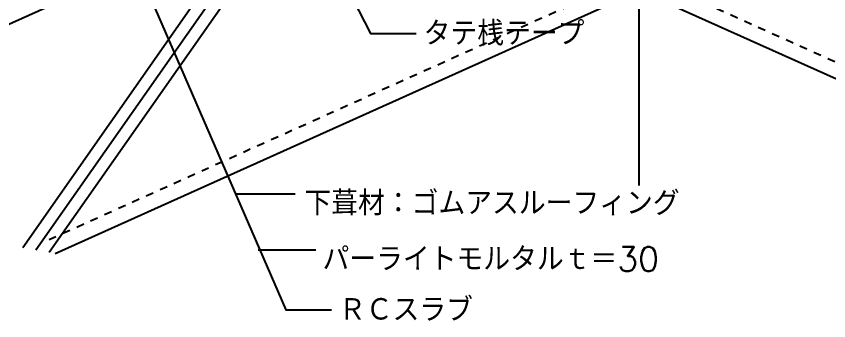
# Model space of a CAD drawing. Extents: x -1727 to 4652, y -2308 to 2357.
# Drawn here: x 314 to 848, y 145 to 345 of the extents above; entities that cross this region are included whole.
import ezdxf

# ---------------------------------------------------------------- set-up
doc = ezdxf.new("R2010")
doc.units = 0
doc.header["$LTSCALE"] = 5
doc.linetypes.add('DASHDOT', pattern=[43, 40, -1, 1, -1])
doc.linetypes.add('DOT', pattern=[2, 1, -1])
doc.layers.add('0-3', color=7, linetype='CONTINUOUS')
doc.layers.add('0-4', color=7, linetype='CONTINUOUS')
doc.styles.get("Standard").update_dxf_attribs({"font": 'txt.shx', "bigfont": 'extfont.shx'})

msp = doc.modelspace()

# ---------------------------------------------------------------- linework, layer by layer
at = {"layer": '0-3', "color": 7, "linetype": 'CONTINUOUS'}
for p, q in [((458.6306, 228.2997), (497.3089, 228.2997)), ((473.0621, 191.5356), (510.8912, 191.5356))]:
    msp.add_line(p, q, dxfattribs=at)
for points in [[(485.2448, 453.8776), (546.7865, 333.7962), (576.7865, 333.7962)], [(385.2394, 396.6767), (491.1895, 152.2257), (521.1895, 152.2257)]]:
    msp.add_lwpolyline(points, dxfattribs=at)
at = {"layer": '0-4', "color": 4, "linetype": 'DASHDOT'}
msp.add_line((723.3751, 233.7828), (723.3751, 880.0737), dxfattribs=at)
at = {"layer": '0-4', "color": 4, "linetype": 'CONTINUOUS'}
for p, q in [((78.5003, 236.1165), (723.5132, 526.3716)), ((339.8137, 189.2194), (723.5132, 361.8838)), ((1121.2509, 182.9022), (723.5132, 361.8838))]:
    msp.add_line(p, q, dxfattribs=at)
at = {"layer": '0-4', "color": 7, "linetype": 'CONTINUOUS'}
for p, q in [((335.8147, 189.9371), (501.4036, 426.4225)), ((327.1388, 191.4942), (487.1444, 420.0059)), ((318.4629, 193.0512), (472.8853, 413.5893))]:
    msp.add_line(p, q, dxfattribs=at)
at = {"layer": '0-4', "color": 4, "linetype": 'DOT'}
for p in [(335.7101, 198.3387), (1125.3546, 192.0215)]:
    msp.add_line(p, (723.5132, 372.8497), dxfattribs=at)

# ---------------------------------------------------------------- texts
at = {"layer": '0-3', "color": 7}
for s, p in [('タテ桟テープ', (581.7865, 325.7962)), ('下葺材：ゴムアスルーフィング', (503.5127, 214.2245)), ('パーライトモルタルｔ＝30', (515.3754, 177.521)), ('ＲＣスラブ', (526.1895, 144.2257))]:
    msp.add_text(s, height=16, dxfattribs=at).set_placement(p)

doc.saveas('drawing.dxf')
